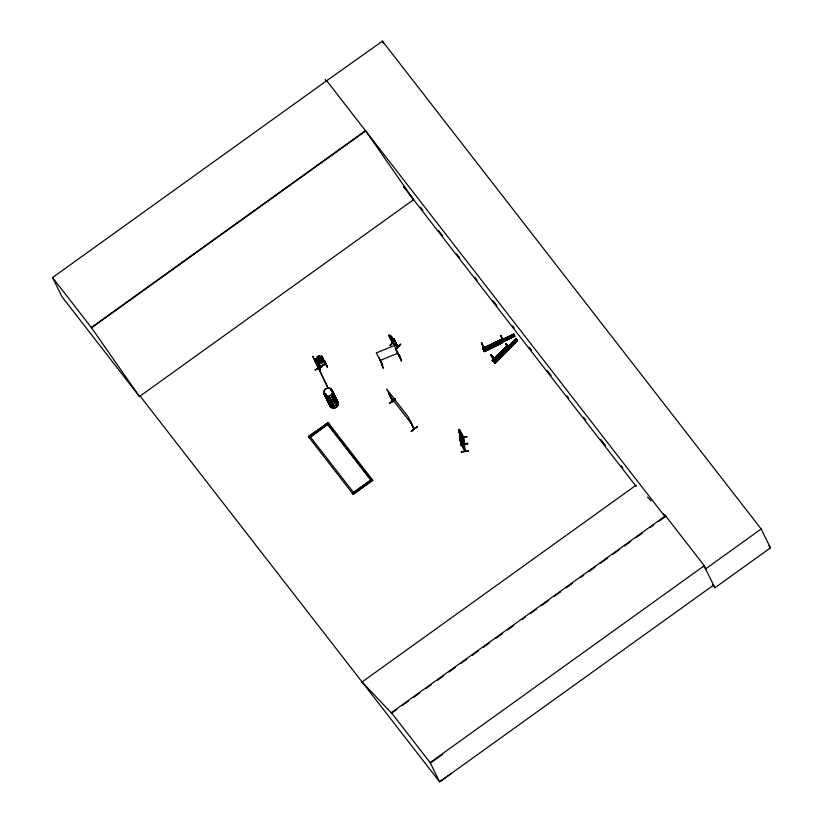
<?xml version="1.0" encoding="UTF-8"?>
<svg xmlns="http://www.w3.org/2000/svg" width="823" height="823" viewBox="0 0 823 823"><rect width="100%" height="100%" fill="white"/><g stroke="black" fill="none" stroke-linecap="round" stroke-linejoin="round"><path stroke-width="1.23" d="M392.602 343.263L388.61 335.105L393.898 339.025L397.941 347.08L392.581 343.294L393.291 343.366L389.516 335.866L390.246 336.196L389.773 335.136L390.225 336.062M392.766 343.006L398.044 346.853L392.838 342.996M463.123 437.178L463.997 443.947L463.596 437.373L459.82 429.832M463.863 443.371L460.211 435.737L464.203 443.258M464.347 445.202L459.975 437.291M464.439 445.459L460.057 436.951M465.046 450.809L461.281 443.196M459.831 437.867L466.878 436.54L459.656 437.774L460.633 442.218L465.108 451.385L464.388 444.832M460.047 436.869L461.487 443.947M318.604 368.714L318.347 368.19M318.542 368.015L319.026 368.91L312.74 356.215L327.873 387.736M382.119 364.784L382.695 365.186L376.317 352.902L394.279 345.598L400.328 357.974M325.455 393.754L325.661 394.608L324.797 394.063M463.483 437.682L459.234 429.452M463.627 437.908L459.224 429.369L459.399 431.283L458.833 430.264L460.201 432.26L460.664 436.447M464.748 450.788L461.034 443.237M319.036 366.636C323.213 367.542 308.255 348.541 319.293 367.171L319.375 367.171M325.651 363.931L319.087 366.924M324.869 364.023L325.507 363.704M493.306 361.42L492.905 360.597C495.508 363.848 492.854 359.651 493.574 361.287M316.248 360.906L316.577 359.589M323.069 358.54L322.811 359.867L317.719 362.213L322.781 359.805L323.1 358.602M459.224 429.369L459.934 435.851L463.946 443.823M392.458 401.408L388.95 393.682L393.085 401.655M392.489 400.904L392.777 401.706M413.63 428.711C415.039 428.948 412.621 427.662 414.031 429.164L410.111 420.944L413.99 429.102L413.465 428.464M507.452 347.903L507.76 348.942L507.688 347.645M493.779 360.875L493.913 360.135L493.44 360.865M324.941 363.982L325.27 364.496L324.941 363.982L319.766 366.461M317.75 364.116L320.466 370.062M325.126 394.834L326.031 394.33M331.083 390.215L331.062 390.061A4.599 4.146 -26.2 0 1 333.233 395.163A4.599 4.146 -26.2 0 1 327.791 398.178A4.599 4.146 -26.2 0 1 324.56 393.579A4.599 4.146 -26.2 0 0 327.842 398.281A4.599 4.146 -26.2 0 0 333.284 395.277A4.599 4.146 -26.2 0 0 331 390.153L330.959 390.051M512.379 343.222L513.274 342.934M318.48 368.539L318.738 368.992L318.326 368.22M505.795 343.386L505.816 344.59M508.593 348.468L507.812 346.01M502.339 353.808L501.248 354.168M317.483 363.406L323.984 360.402M321.886 361.739L323.953 360.34M319.293 367.171L325.836 364.167L321.844 356.04L315.343 359.034L319.221 367.202M315.446 359.085L315.939 358.468M388.96 335.249L390.812 338.983L395.122 341.524M389.012 335.455L393.024 343.561M390.369 337.595L393.806 340.084L391.501 336.412M397.869 347.1L393.95 338.973L398.044 346.822M394.33 339.302L393.672 339.138M393.857 341.031L389.968 345.557L394.145 341.257M394.063 341.092L390.267 345.783M392.921 343.273L393.116 343.592M397.776 347.059L397.9 346.483M395.729 349.713L400.276 344.127L400.647 344.487M400.626 344.467L395.698 349.703L400.41 344.312M493.234 344.415L494.16 344.096M494.469 345.115L493.543 345.444M493.358 356.647L495.353 361.431C493.615 360.649 488.378 351.647 492.833 356.308M495.569 361.863L508.377 348.859L507.976 348.53L508.871 349.281L495.261 363.2L492.236 360.279L493.615 358.869L496.392 361.513L493.615 358.869M505.96 348.438L493.152 361.441L492.319 360.731L506.063 346.905M492.833 361.163L506.608 347.357L492.689 361.05L506.32 347.141L505.919 346.812L492.339 360.741L506.011 346.771L508.604 349.014L495.014 362.953L494.572 362.583M492.884 361.204L506.752 347.522M493.677 361.256L493.028 360.474L494.212 361.955M508.12 348.582L494.397 362.47L508.141 348.633M496.156 361.019L494.582 362.264L494.89 362.881L508.532 349.003M495.261 363.2L508.84 349.261M507.626 345.886L506.382 343.942M506.917 345.053L506.649 344.302M506.598 348.026L507.174 348.53L516.186 339.148L506.803 348.108M506.824 348.222L515.898 338.922M507.524 348.304L506.978 347.944L507.256 348.499M507.986 349.219L517.389 340.218L507.956 349.189M517.544 340.341L508.295 349.487L506.701 348.057L515.836 338.798L517.544 340.321L508.542 349.703L508.069 349.261L517.214 340.033L517.698 340.485L508.511 349.672M382.644 365.175L378.868 357.367M330.928 389.907L331.618 390.061M483.739 348.777C483.492 350.145 481.98 346.936 484.212 351.431L501.886 342.718L484.253 351.514M512.523 342.996L513.357 343.037M389.536 403.311L395.379 398.96M389.588 403.383L395.359 398.939L389.495 403.198M139.509 396.583L61.931 296.64L52.538 277.567L326.69 80.716L665.138 516.803M712.512 584.731L714.868 587.776L770.462 547.861L761.172 528.983L382.448 41.15L326.69 80.716M91.312 327.503L365.453 130.651L413.609 199.65L139.457 396.511L91.312 327.503L52.538 277.567M91.487 327.863L365.628 131.001M308.409 436.622L328.048 422.518L372.788 480.231L353.139 494.335L308.409 436.622L320.929 427.95M322.997 426.468L328.048 422.518M353.396 492.586L370.967 479.963M361.431 682.442L636.22 485.117M396.851 709.447L391.635 713.202L391.357 712.646L665.509 515.784L704.272 565.72L705.949 569.125M402.066 705.702L408.331 701.206M413.558 697.451L419.812 692.956M426.077 688.46L431.303 684.715M437.558 680.21L443.823 675.714M449.049 671.969L455.304 667.474M460.53 663.719L466.795 659.223M472.011 655.478L478.276 650.983M483.492 647.228L489.757 642.732M496.022 638.236L502.287 633.741M507.503 629.986L513.768 625.49M522.121 619.493L525.249 617.25M530.475 613.495L536.73 608.999M541.956 605.255L548.221 600.759M554.476 596.253L560.741 591.758M565.967 588.013L572.232 583.517M580.575 577.52L583.713 575.267M588.929 571.522L595.194 567.026M600.409 563.271L607.724 558.025M612.94 554.28L619.205 549.785M624.42 546.03L630.685 541.534M635.901 537.789L642.166 533.294M650.52 527.296L653.647 525.043M658.873 521.298L665.776 516.34L665.509 515.784M451.58 773.363L439.605 781.85L430.12 762.582L704.272 565.72M714.868 587.776L705.578 568.899L761.172 528.983M713.757 584.988L439.605 781.85L140.105 396.058L139.457 396.511M463.966 444.595L464.82 451.457L460.746 443.299M464.1 444.862L464.82 451.385M430.398 763.137L442.373 754.64M317.709 363.972L320.157 370.257L317.822 364.105M314.767 360.916L318.768 369.054M315.219 369.784L321.834 366.749L315.209 369.764M483.338 346.452L481.352 342.687L485.004 350.145M484.346 347.121L482.659 348.222L484.346 347.121L484.644 347.738L482.731 348.396M482.998 349.302L500.672 340.228M482.936 349.189L500.723 340.352L483.152 349.322M484.325 348.87L500.94 340.784L483.831 348.674M483.831 350.238L482.545 347.995M483.934 350.855L501.649 342.224L502.112 343.181L484.377 351.771L483.945 350.886L501.619 342.162L483.862 350.711L484.212 351.431M484.058 351.102L501.835 342.594M502.225 338.387L501.094 335.959L501.207 336.504M503.429 340.804L501.32 336.751L503.337 340.856M502.935 338.87L501.804 339.59L503.141 339.282M513.933 334.519L502.03 340.341L514.036 334.724L513.737 334.097L501.886 339.776L502.462 341L501.732 339.436M501.907 339.837L513.737 334.087L514.694 336.134L502.586 341.267L502.925 341.977L514.787 336.319M502.524 340.125L513.871 334.385M502.75 341.596L514.529 335.763M502.719 341.524L514.612 335.928M501.989 340.002L502.822 341.751L514.807 336.36L514.488 335.681M320.291 363.529L322.318 362.604M320.24 363.591L322.4 362.593L321.978 361.729M319.057 355.783L316.886 356.781L317.462 357.768L316.526 358.581L317.38 360.32L318.83 360.556L320.857 359.63L321.577 358.386L320.723 356.657L319.489 356.843L318.995 355.845L319.54 356.781M315.579 359.62L316.176 359.342M321.454 356.915C321.762 354.96 323.614 363.622 325.167 364.466L325.25 364.466M327.492 366.863L324.766 360.896L327.101 366.873M396.233 350.31L400.091 358.128L396.316 350.526M381.018 361.955L383.302 368.303L380.915 362.161M401.521 360.886L399.052 354.61L401.439 360.721M380.031 360.453L397.993 353.149M509.231 336.905L508.779 337.502M393.836 338.953L397.396 346.781M459.08 432.394L464.244 443.844L463.616 437.445M461.045 433.454C459.368 428.444 463.133 439.729 461.147 438.268M459.934 435.851L459.471 431.612L460.541 435.367L459.687 433.628M459.954 437.229L460.757 443.35L460.294 439.112L461.364 442.867L460.51 441.138M460.643 437.342L464.388 444.904M461.878 440.943L461.271 439.359L462.042 445.757M460.499 444.399L467.68 443.319L460.571 444.615M460.561 444.543L467.68 443.391M460.654 445.377L467.762 444.142M461.333 451.95L468.534 451.158M493.718 344.004L494.654 344.631M317.513 363.293L319.869 362.665L320.27 363.663M320.898 356.112L321.875 356.112M392.828 401.912L392.334 401.182M501.639 352.748L502.246 352.995M501.444 354.219L502.246 354.044L502.328 353.067M509.344 336.844L509.828 337.409M509.242 337.883L508.758 337.317M494.016 357.984L490.796 354.579L491.516 356.061M507.637 346.246L506.989 344.981M331.155 390.493L330.846 390.081A4.537 4.094 -26.2 0 1 333.109 395.03A4.537 4.094 -26.2 0 1 327.749 397.993A4.537 4.094 -26.2 0 1 324.56 393.466M325.517 393.661L326.103 394.196M325.291 394.947L324.766 394.207L325.136 394.629M507.493 347.964L507.061 347.862M324.468 361.009L327.225 366.986L324.375 360.906M516.196 339.179L507.194 348.541M327.863 400.389L328.038 400.842M316.629 361.492L317.729 362.089L316.588 361.595M389.721 335.198L391.954 337.409M506.299 351.37L503.758 349.219M501.156 351.884L503.645 353.941M499.777 353.293L502.267 355.351M495.456 361.318L493.769 359.888L491.619 355.947M492.236 360.279L492.627 360.844M514.931 339.806L516.577 341.195M507.637 347.131L509.149 348.396M508.665 348.396L505.579 344.076M508.213 349.189L508.542 349.703M505.867 343.572L506.577 344.374M516.34 339.323L516.031 339.055M647.526 497.061L651.003 500.734M663.173 513.583L665.776 516.34M362.079 681.979L391.635 713.202M410.111 420.944L410.482 421.407L409.905 421.088M403.393 186.564L405.749 189.578M409.679 194.619L413.609 199.65M768.877 545.834L770.462 547.861M703.254 565.895L705.578 568.899M420.553 207.303L422.909 210.349M438.649 230.625L442.589 235.697M456.755 253.947L459.903 258M474.861 277.269L477.227 280.304M492.967 300.58L496.897 305.652M512.647 325.929L514.221 327.966M529.179 347.224L531.535 350.269M547.274 370.545L551.215 375.617M566.954 395.894L568.528 397.921M583.486 417.189L585.842 420.224M600.8 439.492L605.522 445.572M621.272 465.859L622.846 467.886M403.527 186.667L407.406 191.666M407.971 192.448L636.179 486.414M390.411 396.645L411.932 424.37M391.357 712.646L430.12 762.582M414.216 428.865L408.218 416.819L386.697 389.094L393.034 401.696M483.451 347.008L485.138 350.084M500.672 335.373L501.135 336.072M382.448 41.15L383.549 43.372M512.554 334.724L513.49 336.71M515.959 341.812L514.313 340.424M511.752 335.105L512.678 337.091M515.023 342.749L513.377 341.36M510.517 335.609L511.443 337.595M509.447 336.113L510.373 338.099M513.264 344.508L511.618 343.119M508.275 336.751L509.17 338.665M503.789 340.701L504.026 341.175L503.1 339.199M507.174 350.331L504.684 348.273M498.707 340.763L500.086 343.623M497.504 341.35L498.933 344.302M495.703 342.224L497.082 345.074M494.109 342.996L495.487 345.845M492.308 343.87L493.687 346.72M485.663 349.837L486.012 350.567L484.582 347.615M325.27 79.471L326.361 81.672M468.493 450.86L461.322 451.909L461.436 452.413M459.121 432.188L459.615 433.31M459.944 439.688L459.81 437.589L466.929 436.612M322.431 362.665L321.865 361.667L322.791 360.865L321.937 359.126L320.486 358.879L318.47 359.816L317.75 361.06L318.604 362.789L319.808 362.737M319.026 368.858L318.635 368.118L318.964 368.879M372.788 480.231L353.139 494.335M371.996 479.223L352.357 493.327M353.386 492.267L310.456 437.044M501.402 336.833L502.719 339.529M482.062 344.137L484.047 348.18M483.204 346.514L482.751 345.588M321.834 366.749L315.302 369.949M501.413 336.71L500.785 335.619M500.95 340.815L500.446 339.776L482.751 348.448L500.446 339.776L501.927 342.852M482.196 344.065L481.486 342.615L482.617 344.96M316.454 363.766L328.346 388.528M501.495 336.792L501.125 336.113M502.606 341.298L502.915 341.957M399.083 354.62L401.562 360.844M460.458 435.696L460.273 436.334L460.211 435.737M458.915 430.254L459.265 432.497L458.833 430.264M333.037 392.931A4.537 4.094 -26.2 0 1 331.618 400.132A4.537 4.094 -26.2 0 1 325.764 395.894M333.819 394.577A4.506 4.064 -26.2 0 1 332.945 401.49A4.506 4.064 -26.2 0 1 326.525 398.61A4.547 4.094 -26.2 0 0 332.986 401.562A4.547 4.094 -26.2 0 0 333.871 394.598A4.537 4.094 -26.2 0 1 333.006 401.624A4.537 4.094 -26.2 0 1 326.556 398.723M333.017 392.766A4.599 4.146 -26.2 0 1 331.576 400.071A4.599 4.146 -26.2 0 1 325.641 395.77M332.965 392.653A4.599 4.146 -26.2 0 1 332.07 399.7A4.599 4.146 -26.2 0 1 325.527 396.768M332.008 390.853A4.537 4.094 -26.2 0 1 331.134 397.797A4.537 4.094 -26.2 0 1 324.674 394.906M334.982 398.353A4.537 4.094 -26.2 0 1 337.235 403.404A4.537 4.094 -26.2 0 1 331.864 406.367A4.537 4.094 -26.2 0 1 328.686 401.83M335.846 400.101A4.537 4.094 -26.2 0 1 338.088 405.153A4.537 4.094 -26.2 0 1 332.729 408.115A4.537 4.094 -26.2 0 1 329.539 403.579M335.774 399.999A4.506 4.064 -26.2 0 1 338.006 405.019A4.506 4.064 -26.2 0 1 332.667 407.971A4.506 4.064 -26.2 0 1 329.509 403.465M334.951 398.178A4.599 4.146 -26.2 0 1 337.235 403.301A4.599 4.146 -26.2 0 1 331.792 406.305A4.599 4.146 -26.2 0 1 328.562 401.706M334.766 396.439A4.537 4.094 -26.2 0 1 333.881 403.383A4.537 4.094 -26.2 0 1 327.42 400.492M336.566 399.268A4.537 4.094 -26.2 0 1 334.375 405.729A4.537 4.094 -26.2 0 1 328.449 402.57M335.712 397.54A4.537 4.094 -26.2 0 1 333.521 403.99A4.537 4.094 -26.2 0 1 327.595 400.842M334.858 396.511A4.599 4.146 -26.2 0 1 333.963 403.558A4.599 4.146 -26.2 0 1 327.42 400.616M333.973 394.886A4.506 4.064 -26.2 0 1 333.099 401.799A4.506 4.064 -26.2 0 1 326.68 398.918M317.791 360.618L319.766 361.05L318.923 362.758L320.342 361.05L322.554 361.04L320.672 360.649L321.546 358.89L320.106 360.659L317.791 360.618M416.994 426.808L411.243 431.273L417.014 426.828M417.076 426.952L411.202 431.221L417.086 426.972M328.83 423.526L309.304 437.867L328.83 423.526M321.598 357.233L316.546 359.641L321.628 357.295L322.729 357.84L321.628 357.295M320.857 359.63L318.83 360.556L319.684 362.295L321.711 361.359L320.857 359.63M321.731 362.305L320.579 363.21L321.731 362.305M318.738 356.236L317.596 357.141L318.738 356.236M319.633 357.151L317.616 358.087L318.47 359.816L320.486 358.89L319.633 357.151M391.234 336.412L390.164 335.64L391.234 336.412M392.067 337.708L390.4 336.504L392.91 339.446L392.067 337.708M504.869 352.686L502.339 350.536L504.921 352.789M514.2 343.572L512.523 342.121L514.231 343.644M370.741 479.809L327.688 424.349L370.741 479.809M327.266 396.295A4.537 4.094 -26.2 0 0 332.286 390.431A4.537 4.094 -26.2 0 0 324.694 389.691A4.537 4.094 -26.2 0 0 327.266 396.295M327.359 396.449A4.506 4.064 -26.2 0 0 332.348 390.616A4.506 4.064 -26.2 0 0 324.807 389.886A4.506 4.064 -26.2 0 0 327.359 396.449"/></g></svg>
